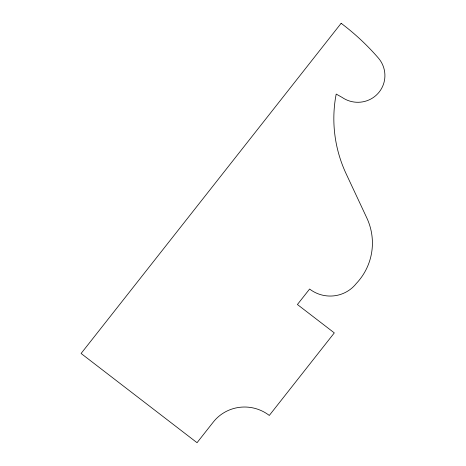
<?xml version="1.0" encoding="UTF-8"?>
<svg xmlns="http://www.w3.org/2000/svg" width="466" height="466" viewBox="0 0 466 466"><rect width="100%" height="100%" fill="white"/><g stroke="black" fill="none" stroke-linecap="round" stroke-linejoin="round"><path stroke-width="0.7" d="M341.141 23.3L81.096 353.473L197.042 442.7L213.294 422.062A39.983 39.319 17 0 1 269.296 415.445L334.308 332.899L297.413 304.514L309.605 289.036A33.319 32.766 17 0 0 356.274 283.52A60.632 59.619 17 0 0 366.8 217.913L346.174 173.853A133.101 130.876 17 0 1 336.196 94.062L342.05 97.365A27.366 26.912 17 0 0 377.734 93.736A27.366 26.912 17 0 0 378.637 58.349A237.031 233.058 17 0 0 341.141 23.3"/></g></svg>
